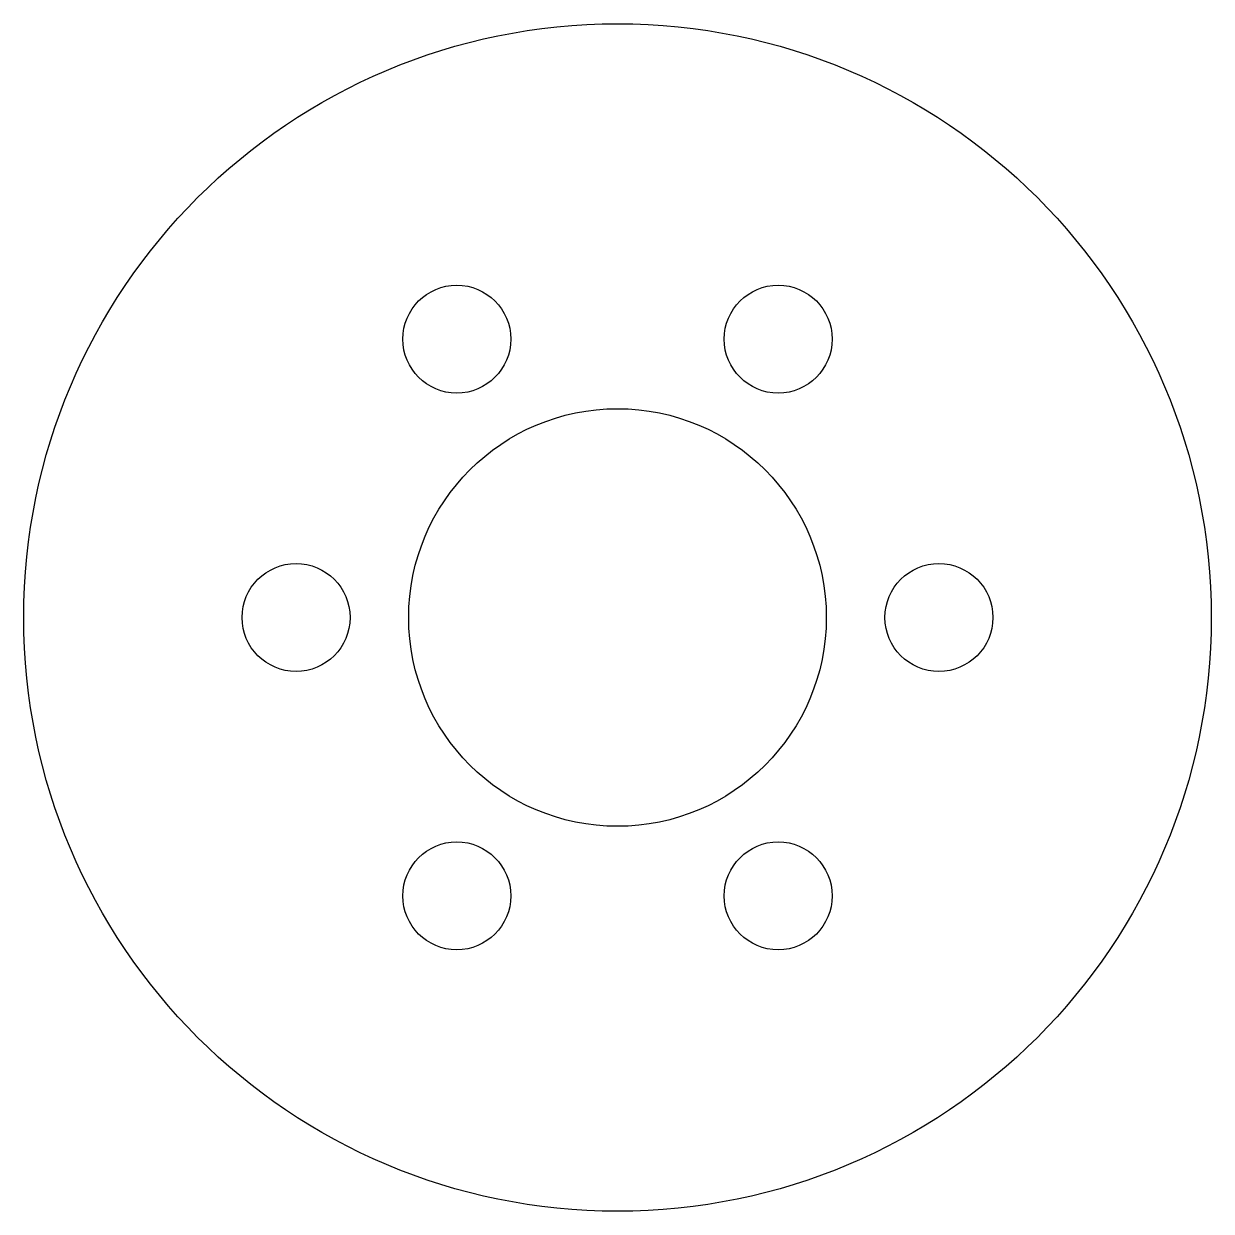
# Model space of a CAD drawing. Extents: x -11 to 11, y -11 to 11.
import ezdxf

# ---------------------------------------------------------------- set-up
doc = ezdxf.new("R2010")
doc.units = 0
doc.layers.get('0').update_dxf_attribs({"linetype": 'continuous'})

# ---------------------------------------------------------------- blocks, each defined once
blk = doc.blocks.new('BODY013')
at = {"color": 0}
for centre, radius in [((0, 0), 11), ((-2.977, 5.157), 1), ((2.977, 5.157), 1), ((0, 0), 3.868), ((-5.955, 0), 1), ((5.955, 0), 1), ((-2.977, -5.157), 1), ((2.977, -5.157), 1)]:
    blk.add_circle(centre, radius, dxfattribs=at)

msp = doc.modelspace()

# ---------------------------------------------------------------- block references
at = {"color": 0}
msp.add_blockref('BODY013', (0, 0), dxfattribs=at)

doc.saveas('drawing.dxf')
